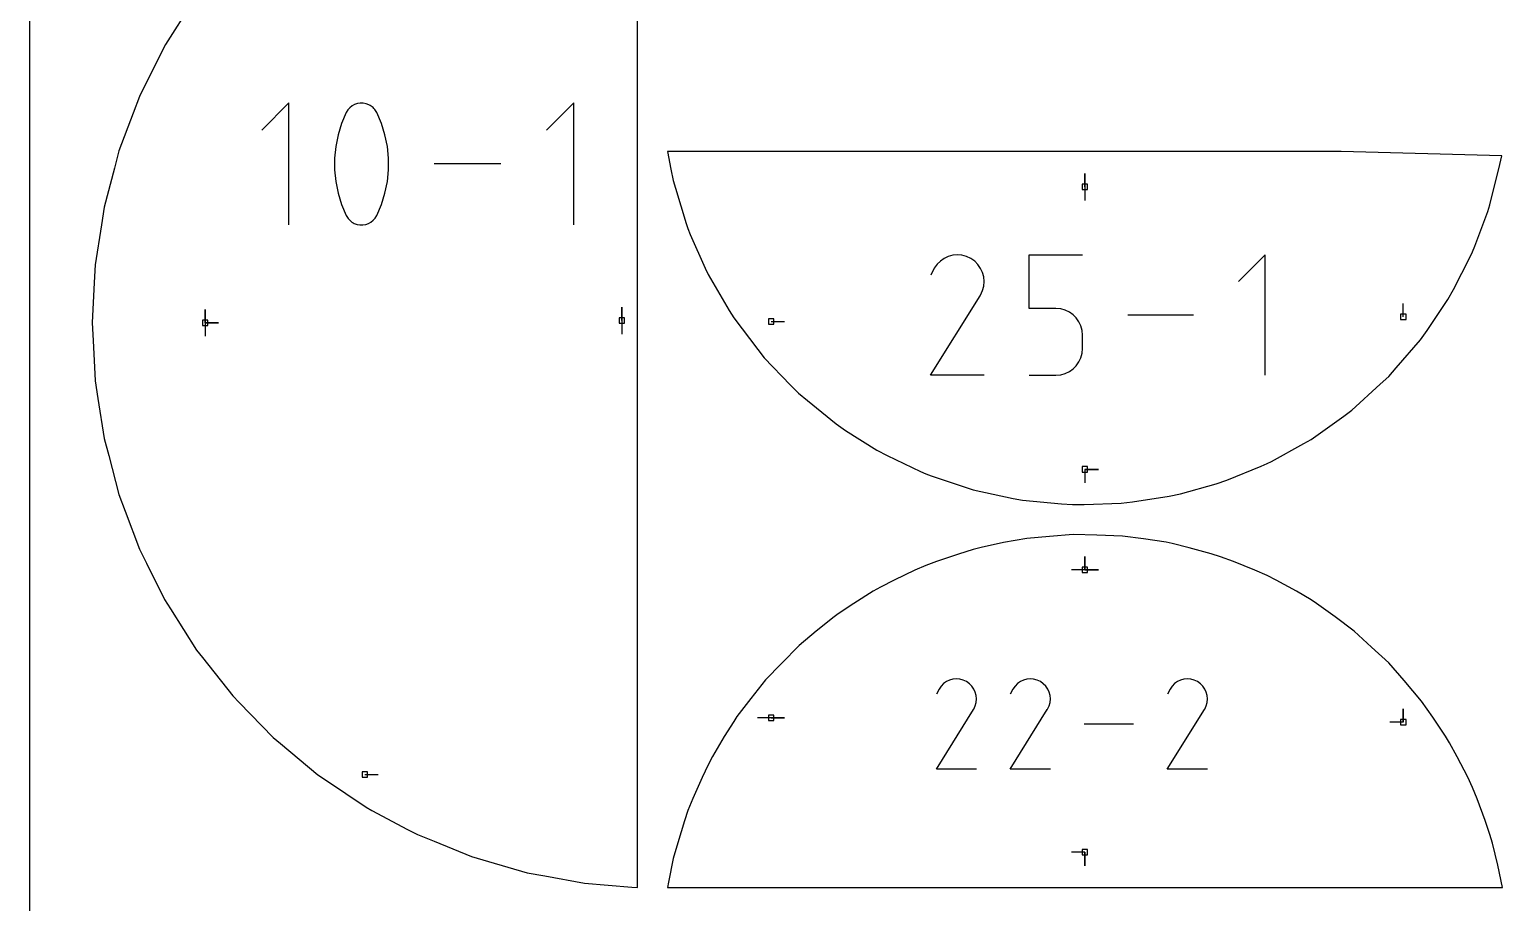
# Model space of a CAD drawing. Extents: x 0 to 800, y 0 to 1000.
# Drawn here: x 0 to 156.5, y 233.2 to 325.9 of the extents above; entities that cross this region are included whole.
import ezdxf

# ---------------------------------------------------------------- set-up
doc = ezdxf.new("R2010")
doc.units = 0
doc.header["$MEASUREMENT"] = 0
for name, color, linetype in [('annotation', 7, 'Continuous'), ('boundary', 7, 'Continuous'), ('frame', 7, 'Continuous'), ('hole', 7, 'Continuous')]:
    doc.layers.add(name, color=color, linetype=linetype)

msp = doc.modelspace()

# ---------------------------------------------------------------- linework, layer by layer
at = {"layer": 'annotation', "color": 1}
for p, q in [((27.564343, 318.084869), (24.684591, 315.204305)), ((27.564343, 305.131264), (27.564343, 318.084869)), ((34.282178, 317.767755), (34.039505, 317.574188)), ((34.55223, 317.91563), (34.282178, 317.767755)), ((34.842761, 318.015521), (34.55223, 317.91563)), ((35.146871, 318.065133), (34.842761, 318.015521)), ((35.45766, 318.062173), (35.146871, 318.065133)), ((35.768229, 318.004348), (35.45766, 318.062173)), ((36.071677, 317.889366), (35.768229, 318.004348)), ((36.187842, 317.828322), (36.071677, 317.889366)), ((36.071677, 317.889366), (36.071677, 317.889366)), ((36.299313, 317.758205), (36.187842, 317.828322)), ((36.40555, 317.679571), (36.299313, 317.758205)), ((57.827293, 318.084869), (54.947541, 315.204305)), ((57.827293, 305.131264), (57.827293, 318.084869)), ((33.663896, 317.059152), (33.167344, 315.891458)), ((33.831111, 317.337223), (33.663896, 317.059152)), ((33.663896, 317.059152), (33.663896, 317.059152)), ((34.039505, 317.574188), (33.831111, 317.337223)), ((36.506009, 317.592974), (36.40555, 317.679571)), ((36.600151, 317.498968), (36.506009, 317.592974)), ((36.687432, 317.39811), (36.600151, 317.498968)), ((36.767313, 317.290953), (36.687432, 317.39811)), ((36.83925, 317.178053), (36.767313, 317.290953)), ((36.902703, 317.059965), (36.83925, 317.178053)), ((37.401661, 315.889863), (36.902703, 317.059965)), ((36.902703, 317.059965), (36.902703, 317.059965)), ((32.79493, 314.6899), (32.546655, 313.464058)), ((33.167344, 315.891458), (32.79493, 314.6899)), ((37.77588, 314.6865), (37.401661, 315.889863)), ((38.02536, 313.459454), (37.77588, 314.6865)), ((32.546655, 313.464058), (32.422517, 312.223513)), ((38.150099, 312.218308), (38.02536, 313.459454)), ((32.422517, 312.223513), (32.422517, 310.977848)), ((38.150099, 310.972643), (38.150099, 312.218308)), ((50.090751, 311.608067), (43.007942, 311.608067)), ((32.422517, 310.977848), (32.546655, 309.736642)), ((38.02536, 309.732038), (38.150099, 310.972643)), ((112.147974, 309.168186), (112.147974, 310.596936)), ((112.147974, 309.168186), (112.147974, 310.596936)), ((112.147974, 310.596936), (112.147974, 309.168186)), ((32.546655, 309.736642), (32.79493, 308.509476)), ((32.79493, 308.509476), (33.167344, 307.305932)), ((37.401661, 307.304337), (37.77588, 308.506076)), ((37.77588, 308.506076), (38.02536, 309.732038)), ((112.147974, 309.168186), (112.147974, 307.739436)), ((33.167344, 307.305932), (33.663896, 306.13559)), ((36.902703, 306.136402), (37.401661, 307.304337)), ((33.663896, 306.13559), (33.663896, 306.13559)), ((33.663896, 306.13559), (33.727118, 306.017737)), ((33.727118, 306.017737), (33.798524, 305.905399)), ((33.798524, 305.905399), (33.877812, 305.798919)), ((33.877812, 305.798919), (33.964683, 305.698637)), ((33.964683, 305.698637), (34.058834, 305.604893)), ((34.058834, 305.604893), (34.159966, 305.518029)), ((34.159966, 305.518029), (34.267777, 305.438386)), ((34.267777, 305.438386), (34.381966, 305.366305)), ((34.381966, 305.366305), (34.502232, 305.302127)), ((34.502232, 305.302127), (34.502232, 305.302127)), ((34.502232, 305.302127), (34.80329, 305.189584)), ((35.724757, 305.182613), (36.014743, 305.28291)), ((36.014743, 305.28291), (36.284511, 305.430718)), ((36.284511, 305.430718), (36.52708, 305.623755)), ((36.52708, 305.623755), (36.735471, 305.859743)), ((36.735471, 305.859743), (36.902703, 306.136402)), ((36.902703, 306.136402), (36.902703, 306.136402)), ((34.80329, 305.189584), (35.112051, 305.13367)), ((35.112051, 305.13367), (35.421533, 305.132107)), ((35.421533, 305.132107), (35.724757, 305.182613)), ((96.134592, 300.531266), (95.761915, 299.816368)), ((96.430341, 300.950643), (96.134592, 300.531266)), ((96.785174, 301.300725), (96.430341, 300.950643)), ((97.188298, 301.578709), (96.785174, 301.300725)), ((97.628923, 301.781792), (97.188298, 301.578709)), ((98.096256, 301.90717), (97.628923, 301.781792)), ((98.579506, 301.952039), (98.096256, 301.90717)), ((99.067882, 301.913597), (98.579506, 301.952039)), ((99.550591, 301.789039), (99.067882, 301.913597)), ((100.016843, 301.575563), (99.550591, 301.789039)), ((100.433855, 301.279444), (100.016843, 301.575563)), ((100.016843, 301.575563), (100.016843, 301.575563)), ((100.782522, 300.924104), (100.433855, 301.279444)), ((101.059744, 300.520432), (100.782522, 300.924104)), ((101.262421, 300.079319), (101.059744, 300.520432)), ((106.223278, 296.261215), (106.223278, 301.952351)), ((106.223278, 301.952351), (111.899187, 301.952351)), ((131.313648, 301.952351), (128.472487, 299.110389)), ((131.313648, 289.17234), (131.313648, 301.952351)), ((101.387453, 299.611656), (101.262421, 300.079319)), ((101.431739, 299.128333), (101.387453, 299.611656)), ((101.392178, 298.640241), (101.431739, 299.128333)), ((95.7539, 289.172236), (100.998626, 297.615571)), ((100.998626, 297.615571), (101.004896, 297.623329)), ((100.998626, 297.615571), (100.998626, 297.615571)), ((101.004896, 297.623329), (101.010908, 297.631153)), ((101.010908, 297.631153), (101.016703, 297.63911)), ((101.016703, 297.63911), (101.02232, 297.647264)), ((101.02232, 297.647264), (101.027798, 297.655682)), ((101.027798, 297.655682), (101.033178, 297.66443)), ((101.033178, 297.66443), (101.038498, 297.673573)), ((101.038498, 297.673573), (101.043798, 297.683179)), ((101.043798, 297.683179), (101.049118, 297.693312)), ((101.049118, 297.693312), (101.265671, 298.15827)), ((101.049118, 297.693312), (101.049118, 297.693312)), ((101.265671, 298.15827), (101.392178, 298.640241)), ((18.663672, 294.741393), (18.663672, 296.170143)), ((18.663672, 294.741393), (18.663672, 296.170143)), ((18.663672, 296.170143), (18.663672, 294.741393)), ((18.663672, 294.741393), (18.663672, 296.170143)), ((18.663672, 296.170143), (18.663672, 294.741393)), ((62.935495, 294.979518), (62.935495, 296.408268)), ((62.935495, 294.979518), (62.935495, 296.408268)), ((62.935495, 296.408268), (62.935495, 294.979518)), ((109.061232, 296.261215), (106.223278, 296.261215)), ((109.570801, 296.215665), (109.061232, 296.261215)), ((110.050633, 296.084296), (109.570801, 296.215665)), ((110.492662, 295.875032), (110.050633, 296.084296)), ((110.888819, 295.595793), (110.492662, 295.875032)), ((145.977581, 295.36625), (145.977581, 296.795)), ((18.663672, 294.741393), (20.092422, 294.741393)), ((18.663672, 294.741393), (20.092422, 294.741393)), ((20.092422, 294.741393), (18.663672, 294.741393)), ((18.663672, 294.741393), (18.663672, 293.312643)), ((62.935495, 294.979518), (62.935495, 293.550768)), ((78.794618, 294.89), (80.223368, 294.89)), ((111.231039, 295.254503), (110.888819, 295.595793)), ((111.511253, 294.859083), (111.231039, 295.254503)), ((111.721393, 294.417455), (111.511253, 294.859083)), ((111.853394, 293.937543), (111.721393, 294.417455)), ((123.680785, 295.562345), (116.692893, 295.562345)), ((111.899187, 293.427268), (111.853394, 293.937543)), ((111.899187, 292.0135), (111.899187, 293.427268)), ((111.899187, 293.427268), (111.899187, 293.427268)), ((111.721301, 291.022402), (111.853367, 291.502977)), ((111.853367, 291.502977), (111.899187, 292.0135)), ((110.05031, 289.350168), (110.492306, 289.560393)), ((110.492306, 289.560393), (110.88849, 289.840769)), ((110.88849, 289.840769), (111.230775, 290.183257)), ((111.230775, 290.183257), (111.511074, 290.579814)), ((111.511074, 290.579814), (111.721301, 291.022402)), ((101.429809, 289.172236), (95.7539, 289.172236)), ((106.223278, 289.17234), (109.061232, 289.17234)), ((109.061232, 289.17234), (109.57059, 289.218137)), ((109.061232, 289.17234), (109.061232, 289.17234)), ((109.57059, 289.218137), (110.05031, 289.350168)), ((112.147974, 279.182612), (113.576724, 279.182612)), ((112.147974, 279.182612), (113.576724, 279.182612)), ((113.576724, 279.182612), (112.147974, 279.182612)), ((112.147974, 279.182612), (112.147974, 277.753862)), ((112.147974, 268.511581), (112.147974, 269.940331)), ((112.147974, 268.511581), (112.147974, 269.940331)), ((112.147974, 269.940331), (112.147974, 268.511581)), ((112.147974, 268.511581), (112.147974, 269.940331)), ((112.147974, 269.940331), (112.147974, 268.511581)), ((112.147974, 268.511581), (110.719224, 268.511581)), ((112.147974, 268.511581), (113.576724, 268.511581)), ((112.147974, 268.511581), (113.576724, 268.511581)), ((113.576724, 268.511581), (112.147974, 268.511581)), ((97.767448, 256.796297), (97.43698, 256.643985)), ((98.117948, 256.89033), (97.767448, 256.796297)), ((98.480386, 256.923982), (98.117948, 256.89033)), ((98.846667, 256.895151), (98.480386, 256.923982)), ((99.208699, 256.801732), (98.846667, 256.895151)), ((99.558388, 256.641625), (99.208699, 256.801732)), ((105.620205, 256.796297), (105.289736, 256.643985)), ((105.970705, 256.89033), (105.620205, 256.796297)), ((106.333142, 256.923982), (105.970705, 256.89033)), ((106.699424, 256.895151), (106.333142, 256.923982)), ((107.061456, 256.801732), (106.699424, 256.895151)), ((107.411145, 256.641625), (107.061456, 256.801732)), ((122.308258, 256.796297), (121.97779, 256.643985)), ((122.658758, 256.89033), (122.308258, 256.796297)), ((123.021196, 256.923982), (122.658758, 256.89033)), ((123.387478, 256.895151), (123.021196, 256.923982)), ((123.74951, 256.801732), (123.387478, 256.895151)), ((124.099198, 256.641625), (123.74951, 256.801732)), ((96.6467, 255.858403), (96.367192, 255.322229)), ((96.868512, 256.172935), (96.6467, 255.858403)), ((97.134636, 256.435497), (96.868512, 256.172935)), ((97.43698, 256.643985), (97.134636, 256.435497)), ((99.871147, 256.419536), (99.558388, 256.641625)), ((99.558388, 256.641625), (99.558388, 256.641625)), ((100.132647, 256.153031), (99.871147, 256.419536)), ((100.340564, 255.850277), (100.132647, 256.153031)), ((100.492572, 255.519442), (100.340564, 255.850277)), ((100.586346, 255.168695), (100.492572, 255.519442)), ((100.61956, 254.806203), (100.586346, 255.168695)), ((104.499457, 255.858403), (104.219949, 255.322229)), ((104.721268, 256.172935), (104.499457, 255.858403)), ((104.987393, 256.435497), (104.721268, 256.172935)), ((105.289736, 256.643985), (104.987393, 256.435497)), ((107.723904, 256.419536), (107.411145, 256.641625)), ((107.411145, 256.641625), (107.411145, 256.641625)), ((107.985404, 256.153031), (107.723904, 256.419536)), ((108.193321, 255.850277), (107.985404, 256.153031)), ((108.345329, 255.519442), (108.193321, 255.850277)), ((108.439102, 255.168695), (108.345329, 255.519442)), ((108.472317, 254.806203), (108.439102, 255.168695)), ((121.18751, 255.858403), (120.908002, 255.322229)), ((121.409322, 256.172935), (121.18751, 255.858403)), ((121.675446, 256.435497), (121.409322, 256.172935)), ((121.97779, 256.643985), (121.675446, 256.435497)), ((124.411957, 256.419536), (124.099198, 256.641625)), ((124.099198, 256.641625), (124.099198, 256.641625)), ((124.673458, 256.153031), (124.411957, 256.419536)), ((124.881374, 255.850277), (124.673458, 256.153031)), ((125.033382, 255.519442), (124.881374, 255.850277)), ((125.127156, 255.168695), (125.033382, 255.519442)), ((125.16037, 254.806203), (125.127156, 255.168695)), ((96.361181, 247.33913), (100.294725, 253.671631)), ((100.294725, 253.671631), (100.299428, 253.67745)), ((100.294725, 253.671631), (100.294725, 253.671631)), ((100.299428, 253.67745), (100.303937, 253.683318)), ((100.303937, 253.683318), (100.308283, 253.689285)), ((100.308283, 253.689285), (100.312496, 253.695401)), ((100.312496, 253.695401), (100.316605, 253.701714)), ((100.316605, 253.701714), (100.320639, 253.708275)), ((100.320639, 253.708275), (100.324629, 253.715133)), ((100.324629, 253.715133), (100.328604, 253.722337)), ((100.328604, 253.722337), (100.332594, 253.729937)), ((100.332594, 253.729937), (100.495009, 254.078656)), ((100.332594, 253.729937), (100.332594, 253.729937)), ((100.495009, 254.078656), (100.589889, 254.440134)), ((100.589889, 254.440134), (100.61956, 254.806203)), ((104.213938, 247.33913), (108.147482, 253.671631)), ((108.147482, 253.671631), (108.152185, 253.67745)), ((108.147482, 253.671631), (108.147482, 253.671631)), ((108.152185, 253.67745), (108.156694, 253.683318)), ((108.156694, 253.683318), (108.16104, 253.689285)), ((108.16104, 253.689285), (108.165253, 253.695401)), ((108.165253, 253.695401), (108.169361, 253.701714)), ((108.169361, 253.701714), (108.173396, 253.708275)), ((108.173396, 253.708275), (108.177386, 253.715133)), ((108.177386, 253.715133), (108.181361, 253.722337)), ((108.181361, 253.722337), (108.185351, 253.729937)), ((108.185351, 253.729937), (108.347766, 254.078656)), ((108.185351, 253.729937), (108.185351, 253.729937)), ((108.347766, 254.078656), (108.442646, 254.440134)), ((108.442646, 254.440134), (108.472317, 254.806203)), ((120.901992, 247.33913), (124.835536, 253.671631)), ((124.835536, 253.671631), (124.840238, 253.67745)), ((124.835536, 253.671631), (124.835536, 253.671631)), ((124.840238, 253.67745), (124.844747, 253.683318)), ((124.844747, 253.683318), (124.849094, 253.689285)), ((124.849094, 253.689285), (124.853306, 253.695401)), ((124.853306, 253.695401), (124.857415, 253.701714)), ((124.857415, 253.701714), (124.861449, 253.708275)), ((124.861449, 253.708275), (124.865439, 253.715133)), ((124.865439, 253.715133), (124.869414, 253.722337)), ((124.869414, 253.722337), (124.873404, 253.729937)), ((124.873404, 253.729937), (125.03582, 254.078656)), ((124.873404, 253.729937), (124.873404, 253.729937)), ((125.03582, 254.078656), (125.1307, 254.440134)), ((125.1307, 254.440134), (125.16037, 254.806203)), ((145.977581, 252.328033), (145.977581, 253.756783)), ((145.977581, 252.328033), (145.977581, 253.756783)), ((145.977581, 253.756783), (145.977581, 252.328033)), ((78.794618, 252.804283), (77.365868, 252.804283)), ((78.794618, 252.804283), (80.223368, 252.804283)), ((78.794618, 252.804283), (80.223368, 252.804283)), ((80.223368, 252.804283), (78.794618, 252.804283)), ((117.307791, 252.131712), (112.066873, 252.131712)), ((145.977581, 252.328033), (144.548831, 252.328033)), ((100.618113, 247.33913), (96.361181, 247.33913)), ((108.470869, 247.33913), (104.213938, 247.33913)), ((125.158923, 247.33913), (120.901992, 247.33913)), ((35.634936, 246.769875), (37.063686, 246.769875)), ((112.147974, 238.525283), (110.719224, 238.525283)), ((112.147974, 238.525283), (112.147974, 237.096533)), ((112.147974, 238.525283), (112.147974, 237.096533)), ((112.147974, 237.096533), (112.147974, 238.525283))]:
    msp.add_line(p, q, dxfattribs=at)
at = {"layer": 'boundary', "color": 5}
for p, q in [((64.60237, 234.776996), (64.60237, 329.726588)), ((17.241749, 328.682771), (14.450382, 324.29428)), ((14.450382, 324.29428), (12.430128, 320.274248)), ((12.430128, 320.274248), (11.688481, 318.76863)), ((11.688481, 318.76863), (11.021129, 316.998398)), ((11.021129, 316.998398), (9.509375, 312.988284)), ((9.509375, 312.988284), (9.027576, 311.158817)), ((139.361928, 312.916383), (67.777372, 312.916383)), ((67.777372, 312.916383), (68.158259, 311.05911)), ((156.438352, 312.45632), (139.361928, 312.916383)), ((155.186021, 307.273827), (156.234498, 311.534617)), ((156.234498, 311.534617), (156.438352, 312.45632)), ((9.027576, 311.158817), (7.936154, 307.014518)), ((68.158259, 311.05911), (68.406937, 309.846511)), ((68.406937, 309.846511), (68.63668, 309.026149)), ((68.63668, 309.026149), (69.783781, 305.269736)), ((7.936154, 307.014518), (7.645017, 305.145209)), ((154.940913, 306.554588), (155.186021, 307.273827)), ((69.783781, 305.269736), (69.964088, 304.747307)), ((153.573298, 302.872727), (154.940913, 306.554588)), ((7.645017, 305.145209), (6.985504, 300.910654)), ((69.964088, 304.747307), (70.214155, 304.128118)), ((70.214155, 304.128118), (71.797483, 300.533745)), ((153.084726, 301.754778), (153.32953, 302.275827)), ((153.32953, 302.275827), (153.573298, 302.872727)), ((6.985504, 300.910654), (6.888115, 299.021317)), ((71.797483, 300.533745), (72.113402, 299.868067)), ((151.291245, 298.260514), (153.084726, 301.754778)), ((6.888115, 299.021317), (6.6675, 294.741393)), ((72.113402, 299.868067), (74.340292, 296.060545)), ((150.690314, 297.198725), (151.291245, 298.260514)), ((74.340292, 296.060545), (74.824714, 295.277276)), ((148.496145, 293.941105), (150.690314, 297.198725)), ((6.6675, 294.741393), (6.764889, 292.852056)), ((74.824714, 295.277276), (77.378389, 291.909187)), ((6.764889, 292.852056), (6.985504, 288.572133)), ((145.225161, 289.971492), (147.789224, 292.946733)), ((147.789224, 292.946733), (148.496145, 293.941105)), ((77.378389, 291.909187), (78.059966, 291.039385)), ((78.059966, 291.039385), (80.871373, 288.134405)), ((144.419744, 289.055076), (145.225161, 289.971492)), ((6.985504, 288.572133), (7.276641, 286.702824)), ((80.871373, 288.134405), (81.722898, 287.260666)), ((140.501927, 285.472807), (143.52437, 288.226332)), ((143.52437, 288.226332), (144.419744, 289.055076)), ((7.276641, 286.702824), (7.936154, 282.468269)), ((81.722898, 287.260666), (82.659747, 286.479112)), ((82.659747, 286.479112), (85.709663, 284.004347)), ((139.650575, 284.842942), (140.501927, 285.472807)), ((85.709663, 284.004347), (86.721908, 283.323264)), ((86.721908, 283.323264), (90.043117, 281.226586)), ((136.170029, 282.364563), (139.650575, 284.842942)), ((7.936154, 282.468269), (8.417953, 280.638802)), ((131.973861, 280.028885), (135.413446, 281.925131)), ((135.413446, 281.925131), (136.170029, 282.364563)), ((8.417953, 280.638802), (9.509375, 276.494503)), ((90.043117, 281.226586), (91.120027, 280.653193)), ((91.120027, 280.653193), (94.665904, 278.964049)), ((94.665904, 278.964049), (95.235733, 278.715349)), ((95.235733, 278.715349), (95.796062, 278.504424)), ((127.229147, 278.035575), (130.868863, 279.511691)), ((130.868863, 279.511691), (131.50091, 279.790474)), ((131.50091, 279.790474), (131.973861, 280.028885)), ((95.796062, 278.504424), (99.516832, 277.246514)), ((99.516832, 277.246514), (100.286551, 277.00778)), ((122.288071, 276.599456), (126.076827, 277.634737)), ((126.076827, 277.634737), (127.229147, 278.035575)), ((9.509375, 276.494503), (10.176726, 274.724271)), ((100.286551, 277.00778), (104.53169, 276.096511)), ((104.53169, 276.096511), (105.503878, 275.909567)), ((105.503878, 275.909567), (109.644109, 275.529025)), ((109.644109, 275.529025), (110.814474, 275.436143)), ((112.080158, 275.466282), (116.006088, 275.58267)), ((116.006088, 275.58267), (117.216036, 275.739321)), ((117.216036, 275.739321), (121.100644, 276.319226)), ((121.100644, 276.319226), (122.288071, 276.599456)), ((10.176726, 274.724271), (11.688481, 270.714157)), ((110.814474, 275.436143), (112.080158, 275.466282)), ((101.115392, 270.896575), (100.286551, 270.685599)), ((103.497971, 271.398092), (101.115392, 270.896575)), ((105.974497, 271.849396), (103.497971, 271.398092)), ((108.399669, 272.065593), (105.974497, 271.849396)), ((110.909473, 272.259868), (108.399669, 272.065593)), ((113.425949, 272.195051), (110.909473, 272.259868)), ((116.14379, 272.099242), (113.425949, 272.195051)), ((118.356145, 271.799685), (116.14379, 272.099242)), ((120.764251, 271.440196), (118.356145, 271.799685)), ((121.417013, 271.312041), (120.764251, 271.440196)), ((123.21426, 270.861999), (121.417013, 271.312041)), ((125.562946, 270.220218), (123.21426, 270.861999)), ((11.688481, 270.714157), (12.430128, 269.208538)), ((96.391856, 269.413231), (95.235733, 268.97803)), ((98.698396, 270.193021), (96.391856, 269.413231)), ((100.286551, 270.685599), (98.698396, 270.193021)), ((126.56012, 269.906682), (125.562946, 270.220218)), ((127.940518, 269.393175), (126.56012, 269.906682)), ((130.196812, 268.478116), (127.940518, 269.393175)), ((12.430128, 269.208538), (14.346197, 265.375119)), ((94.060011, 268.46489), (91.861887, 267.417774)), ((95.235733, 268.97803), (94.060011, 268.46489)), ((131.50091, 267.902905), (130.196812, 268.478116)), ((132.476747, 267.410993), (131.50091, 267.902905)), ((89.639909, 266.234696), (87.58106, 264.934946)), ((90.422324, 266.685074), (89.639909, 266.234696)), ((91.861887, 267.417774), (90.422324, 266.685074)), ((134.608978, 266.235492), (132.476747, 267.410993)), ((136.170029, 265.328816), (134.608978, 266.235492)), ((14.346197, 265.375119), (14.974432, 264.364613)), ((87.58106, 264.934946), (85.913895, 263.838905)), ((136.767106, 264.939597), (136.170029, 265.328816)), ((138.74534, 263.520166), (136.767106, 264.939597)), ((14.974432, 264.364613), (17.765799, 259.976122)), ((85.492504, 263.529673), (83.601832, 261.995543)), ((85.913895, 263.838905), (85.492504, 263.529673)), ((140.758784, 262.009239), (138.74534, 263.520166)), ((83.601832, 261.995543), (81.773738, 260.479496)), ((142.6062, 260.299299), (140.758784, 262.009239)), ((17.765799, 259.976122), (18.371784, 259.21048)), ((81.773738, 260.479496), (79.911895, 258.580191)), ((144.435802, 258.621794), (142.6062, 260.299299)), ((18.371784, 259.21048), (21.59958, 255.132265)), ((79.911895, 258.580191), (78.215939, 256.833212)), ((146.06448, 256.765023), (144.435802, 258.621794)), ((78.215939, 256.833212), (76.653673, 254.859338)), ((147.916431, 254.583005), (146.06448, 256.765023)), ((21.59958, 255.132265), (22.281078, 254.432988)), ((22.281078, 254.432988), (25.911099, 250.708268)), ((76.653673, 254.859338), (75.176241, 252.924034)), ((149.112551, 252.868964), (147.916431, 254.583005)), ((74.824713, 252.416103), (73.82521, 250.79999)), ((75.176241, 252.924034), (74.824713, 252.416103)), ((150.472737, 250.849534), (149.112551, 252.868964)), ((25.911099, 250.708268), (26.660885, 250.082769)), ((73.82521, 250.79999), (72.587045, 248.703528)), ((150.89494, 250.160898), (150.472737, 250.849534)), ((26.660885, 250.082769), (30.654641, 246.751033)), ((151.712633, 248.658755), (150.89494, 250.160898)), ((72.113402, 247.825312), (71.461569, 246.451825)), ((72.587045, 248.703528), (72.113402, 247.825312)), ((152.824429, 246.492627), (151.712633, 248.658755)), ((30.654641, 246.751033), (31.464768, 246.205944)), ((31.464768, 246.205944), (35.779934, 243.302515)), ((71.461569, 246.451825), (70.480049, 244.223639)), ((153.32953, 245.417552), (152.824429, 246.492627)), ((70.480049, 244.223639), (69.964088, 242.946072)), ((153.832495, 244.185973), (153.32953, 245.417552)), ((154.680293, 241.903553), (153.832495, 244.185973)), ((35.779934, 243.302515), (36.375293, 242.959993)), ((36.375293, 242.959993), (40.158104, 240.945855)), ((69.964088, 242.946072), (69.592063, 241.868149)), ((69.592063, 241.868149), (68.880964, 239.539513)), ((155.186021, 240.419552), (154.680293, 241.903553)), ((40.158104, 240.945855), (41.232635, 240.399253)), ((41.232635, 240.399253), (42.985097, 239.686541)), ((42.985097, 239.686541), (46.954956, 238.072032)), ((68.880964, 239.539513), (68.406937, 237.846868)), ((155.445844, 239.505472), (155.186021, 240.419552)), ((156.017741, 237.138801), (155.445844, 239.505472)), ((46.954956, 238.072032), (48.771411, 237.54329)), ((48.771411, 237.54329), (52.886236, 236.345527)), ((52.886236, 236.345527), (54.747429, 236.006356)), ((68.406937, 237.846868), (67.893842, 235.344923)), ((156.518576, 234.776996), (156.017741, 237.138801)), ((54.747429, 236.006356), (58.9636, 235.23803)), ((58.9636, 235.23803), (64.004888, 234.812569)), ((64.004888, 234.812569), (64.60237, 234.776996)), ((67.893842, 235.344923), (67.777372, 234.776996)), ((67.777372, 234.776996), (89.666875, 234.776996)), ((89.666875, 234.776996), (156.518576, 234.776996))]:
    msp.add_line(p, q, dxfattribs=at)
at = {"layer": 'frame', "color": 5}
msp.add_line((0, 1000), (0, 0), dxfattribs=at)
at = {"layer": 'hole', "color": 5}
for p, q in [((112.433724, 309.453936), (111.862224, 309.453936)), ((111.862224, 309.453936), (111.862224, 308.882436)), ((111.862224, 308.882436), (112.433724, 308.882436)), ((112.433724, 308.882436), (112.433724, 309.453936)), ((18.949422, 295.027143), (18.377922, 295.027143)), ((18.377922, 295.027143), (18.377922, 294.455643)), ((18.377922, 294.455643), (18.949422, 294.455643)), ((18.949422, 294.455643), (18.949422, 295.027143)), ((63.221245, 295.265268), (62.649745, 295.265268)), ((62.649745, 295.265268), (62.649745, 294.693768)), ((62.649745, 294.693768), (63.221245, 294.693768)), ((63.221245, 294.693768), (63.221245, 295.265268)), ((79.080368, 295.17575), (78.508868, 295.17575)), ((78.508868, 295.17575), (78.508868, 294.60425)), ((78.508868, 294.60425), (79.080368, 294.60425)), ((79.080368, 294.60425), (79.080368, 295.17575)), ((146.263331, 295.652), (145.691831, 295.652)), ((145.691831, 295.652), (145.691831, 295.0805)), ((145.691831, 295.0805), (146.263331, 295.0805)), ((146.263331, 295.0805), (146.263331, 295.652)), ((112.433724, 279.468362), (111.862224, 279.468362)), ((111.862224, 279.468362), (111.862224, 278.896862)), ((111.862224, 278.896862), (112.433724, 278.896862)), ((112.433724, 278.896862), (112.433724, 279.468362)), ((112.433724, 268.797331), (111.862224, 268.797331)), ((111.862224, 268.797331), (111.862224, 268.225831)), ((111.862224, 268.225831), (112.433724, 268.225831)), ((112.433724, 268.225831), (112.433724, 268.797331)), ((79.080368, 253.090033), (78.508868, 253.090033)), ((78.508868, 253.090033), (78.508868, 252.518533)), ((78.508868, 252.518533), (79.080368, 252.518533)), ((79.080368, 252.518533), (79.080368, 253.090033)), ((146.263331, 252.613783), (145.691831, 252.613783)), ((145.691831, 252.613783), (145.691831, 252.042283)), ((145.691831, 252.042283), (146.263331, 252.042283)), ((146.263331, 252.042283), (146.263331, 252.613783)), ((35.920686, 247.055625), (35.349186, 247.055625)), ((35.349186, 247.055625), (35.349186, 246.484125)), ((35.349186, 246.484125), (35.920686, 246.484125)), ((35.920686, 246.484125), (35.920686, 247.055625)), ((112.433724, 238.811033), (111.862224, 238.811033)), ((111.862224, 238.811033), (111.862224, 238.239533)), ((111.862224, 238.239533), (112.433724, 238.239533)), ((112.433724, 238.239533), (112.433724, 238.811033))]:
    msp.add_line(p, q, dxfattribs=at)

doc.saveas('drawing.dxf')
